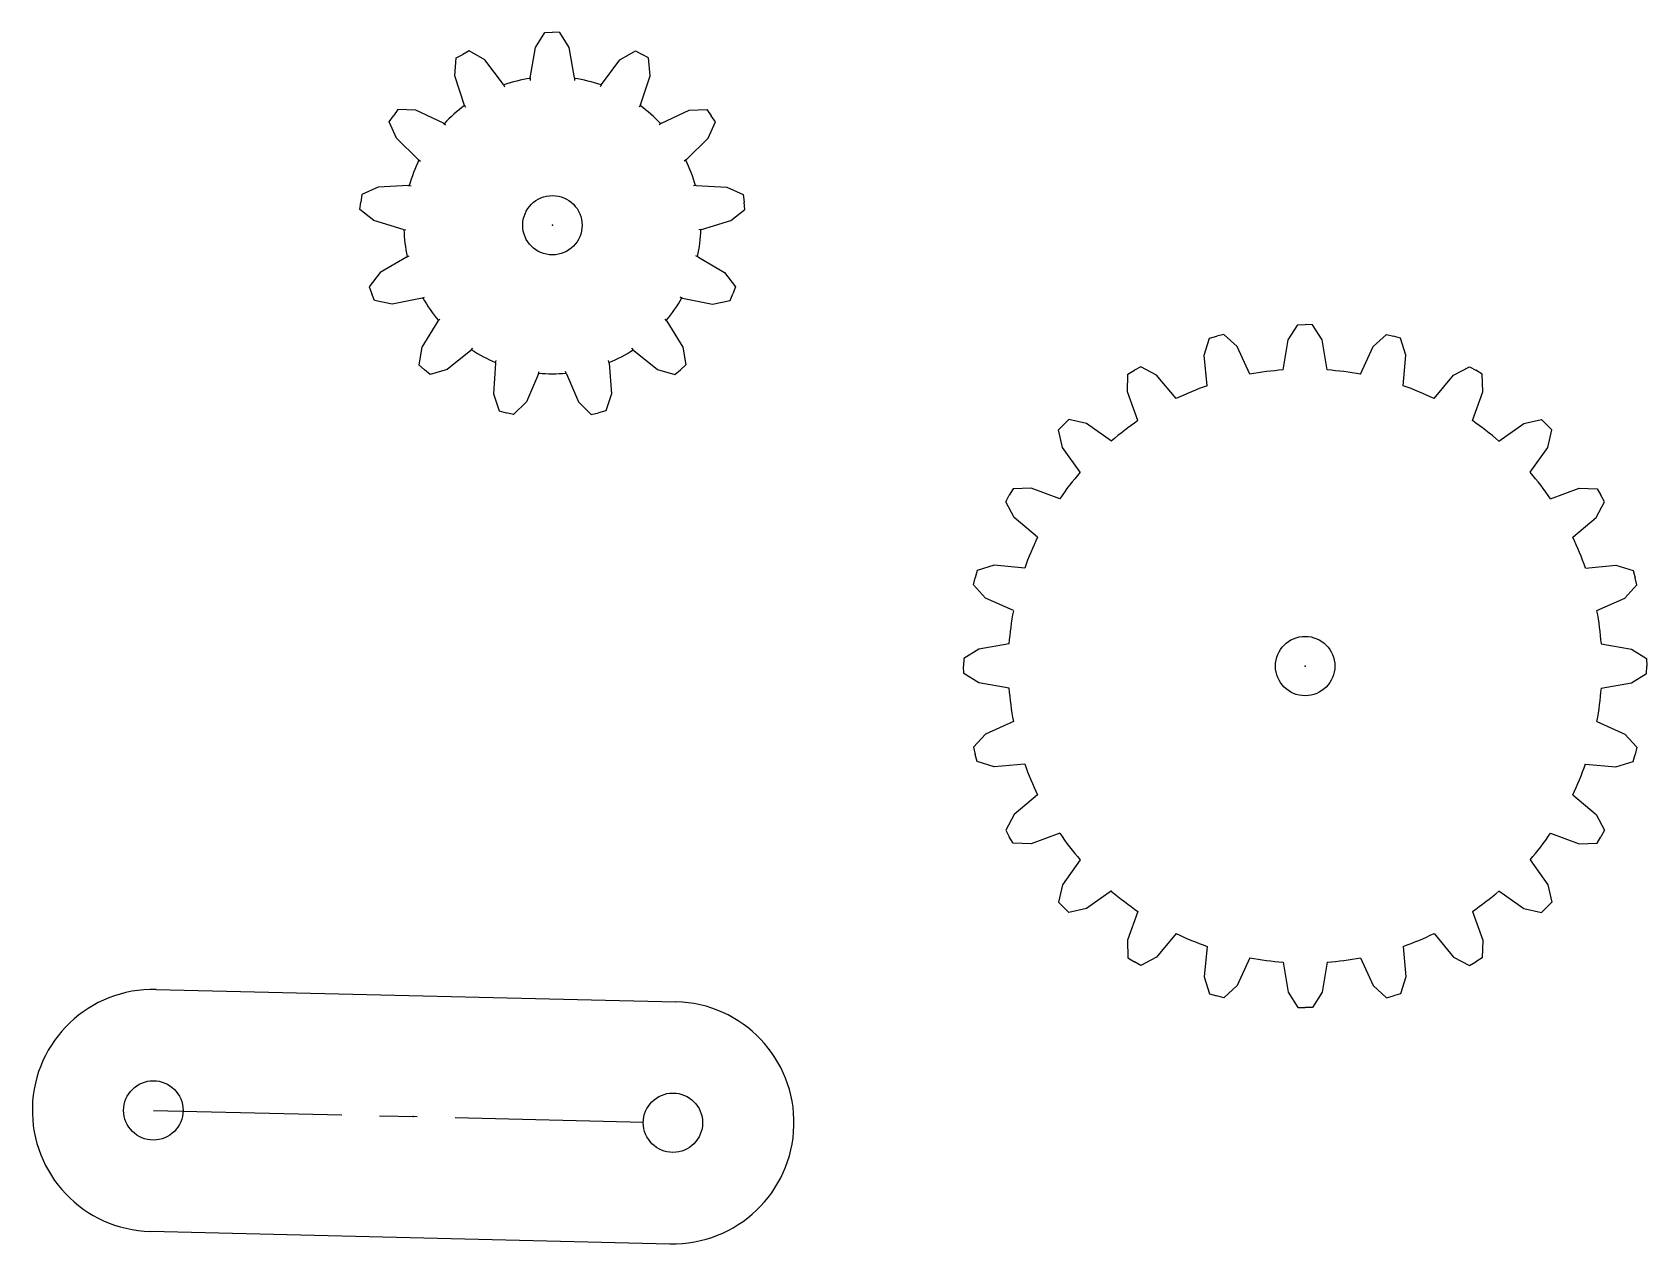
# Model space of a CAD drawing. Header units: millimetres. Extents: x -86 to 23, y -39 to 43.
import ezdxf

# ---------------------------------------------------------------- set-up
doc = ezdxf.new("R2010")
doc.units = ezdxf.units.MM
doc.header["$PDSIZE"] = -1
doc.linetypes.add('CENTERX2', pattern=[20.32, 12.7, -2.54, 2.54, -2.54])

msp = doc.modelspace()

# ---------------------------------------------------------------- linework, layer by layer
at = {"color": 7, "linetype": 'Continuous'}
for p, q in [((-51.83, 41.66), (-51.19, 42.68)), ((-51.19, 42.68), (-50.69, 42.69)), ((-50.19, 42.68), (-50.69, 42.69)), ((-49.55, 41.66), (-50.19, 42.68)), ((-56.29, 41.43), (-56.73, 41.2)), ((-55.24, 40.82), (-56.29, 41.43)), ((-52.18, 39.63), (-51.83, 41.66)), ((-49.2, 39.63), (-49.55, 41.66)), ((-46.14, 40.82), (-45.09, 41.43)), ((-45.09, 41.43), (-44.65, 41.2)), ((-57.26, 39.76), (-57.17, 40.96)), ((-57.17, 40.96), (-56.73, 41.2)), ((-53.99, 39.18), (-55.24, 40.82)), ((-47.38, 39.18), (-46.14, 40.82)), ((-44.21, 40.96), (-44.65, 41.2)), ((-44.11, 39.76), (-44.21, 40.96)), ((-56.61, 37.75), (-57.26, 39.76)), ((-53.99, 39.18), (-53.91, 39.02)), ((-52.18, 39.63), (-52.18, 39.45)), ((-49.2, 39.63), (-49.2, 39.45)), ((-47.38, 39.18), (-47.47, 39.02)), ((-44.75, 37.8), (-44.11, 39.76)), ((-61.67, 36.66), (-61.39, 37.07)), ((-61.1, 37.48), (-61.39, 37.07)), ((-59.89, 37.43), (-61.1, 37.48)), ((-58.03, 36.56), (-59.89, 37.43)), ((-56.63, 37.8), (-56.54, 37.64)), ((-44.75, 37.8), (-44.84, 37.64)), ((-43.35, 36.56), (-41.49, 37.43)), ((-41.49, 37.43), (-40.28, 37.48)), ((-40.28, 37.48), (-39.99, 37.07)), ((-39.71, 36.66), (-39.99, 37.07)), ((-61.19, 35.55), (-61.67, 36.66)), ((-58.03, 36.56), (-57.88, 36.45)), ((-43.35, 36.56), (-43.5, 36.45)), ((-40.19, 35.55), (-39.71, 36.66)), ((-59.72, 34.11), (-61.19, 35.55)), ((-41.66, 34.11), (-40.19, 35.55)), ((-59.72, 34.11), (-59.57, 34.01)), ((-41.66, 34.11), (-41.81, 34.01)), ((-63.53, 31.75), (-63.59, 31.25)), ((-62.43, 32.26), (-63.53, 31.75)), ((-60.38, 32.36), (-62.43, 32.26)), ((-60.38, 32.36), (-60.2, 32.34)), ((-41, 32.36), (-41.18, 32.34)), ((-41, 32.36), (-38.94, 32.26)), ((-38.94, 32.26), (-37.85, 31.75)), ((-37.85, 31.75), (-37.78, 31.25)), ((-63.65, 30.76), (-63.59, 31.25)), ((-62.71, 30), (-63.65, 30.76)), ((-38.67, 30), (-37.73, 30.76)), ((-37.73, 30.76), (-37.78, 31.25)), ((-60.74, 29.41), (-62.71, 30)), ((-60.74, 29.41), (-60.56, 29.39)), ((-40.64, 29.41), (-40.82, 29.39)), ((-40.64, 29.41), (-38.67, 30)), ((-60.51, 27.55), (-62.29, 26.51)), ((-60.51, 27.55), (-60.34, 27.62)), ((-40.86, 27.55), (-41.04, 27.62)), ((-40.86, 27.55), (-39.09, 26.51)), ((-62.29, 26.51), (-63.02, 25.55)), ((-39.09, 26.51), (-38.36, 25.55)), ((-63.02, 25.55), (-62.84, 25.08)), ((-62.66, 24.61), (-62.84, 25.08)), ((-38.72, 24.61), (-38.53, 25.08)), ((-38.36, 25.55), (-38.53, 25.08)), ((-61.48, 24.37), (-62.66, 24.61)), ((-59.46, 24.77), (-61.48, 24.37)), ((-59.46, 24.77), (-59.29, 24.84)), ((-41.92, 24.77), (-42.09, 24.84)), ((-41.92, 24.77), (-39.9, 24.37)), ((-39.9, 24.37), (-38.72, 24.61)), ((-58.4, 23.23), (-59.48, 21.48)), ((-58.4, 23.23), (-58.27, 23.37)), ((-42.98, 23.23), (-43.1, 23.37)), ((-42.98, 23.23), (-41.9, 21.48)), ((-1.14, 21.97), (-0.5, 22.99)), ((-0.5, 22.99), (0, 23)), ((0.5, 22.99), (0, 23)), ((1.14, 21.97), (0.5, 22.99)), ((-6.79, 20.93), (-6.43, 22.08)), ((-6.43, 22.08), (-5.95, 22.22)), ((-5.47, 22.34), (-5.95, 22.22)), ((-4.58, 21.52), (-5.47, 22.34)), ((-1.49, 19.94), (-1.14, 21.97)), ((1.49, 19.94), (1.14, 21.97)), ((4.58, 21.52), (5.47, 22.34)), ((5.47, 22.34), (5.95, 22.22)), ((6.43, 22.08), (5.95, 22.22)), ((6.79, 20.93), (6.43, 22.08)), ((-59.48, 21.48), (-59.68, 20.29)), ((-56.17, 21.26), (-57.77, 19.97)), ((-56.17, 21.26), (-56.05, 21.4)), ((-45.21, 21.26), (-45.33, 21.4)), ((-45.21, 21.26), (-43.61, 19.97)), ((-41.9, 21.48), (-41.7, 20.29)), ((-6.6, 18.88), (-6.79, 20.93)), ((-3.73, 19.65), (-4.58, 21.52)), ((3.73, 19.65), (4.58, 21.52)), ((6.6, 18.88), (6.79, 20.93)), ((-59.68, 20.29), (-59.31, 19.96)), ((-58.93, 19.63), (-59.31, 19.96)), ((-57.77, 19.97), (-58.93, 19.63)), ((-54.51, 20.39), (-54.66, 18.34)), ((-54.51, 20.39), (-54.47, 20.57)), ((-51.63, 19.68), (-52.44, 17.79)), ((-51.63, 19.68), (-51.58, 19.85)), ((-49.75, 19.68), (-49.8, 19.85)), ((-49.75, 19.68), (-48.93, 17.79)), ((-46.87, 20.39), (-46.91, 20.57)), ((-46.87, 20.39), (-46.71, 18.34)), ((-43.61, 19.97), (-42.45, 19.63)), ((-42.45, 19.63), (-42.07, 19.96)), ((-41.7, 20.29), (-42.07, 19.96)), ((-11.97, 18.46), (-11.93, 19.66)), ((-11.93, 19.66), (-11.5, 19.92)), ((-11.06, 20.16), (-11.5, 19.92)), ((-10, 19.6), (-11.06, 20.16)), ((-8.68, 18.02), (-10, 19.6)), ((8.68, 18.02), (10, 19.6)), ((10, 19.6), (11.06, 20.16)), ((11.06, 20.16), (11.5, 19.92)), ((11.93, 19.66), (11.5, 19.92)), ((11.97, 18.46), (11.93, 19.66)), ((-54.66, 18.34), (-54.28, 17.19)), ((-52.44, 17.79), (-53.31, 16.95)), ((-48.93, 17.79), (-48.07, 16.95)), ((-46.71, 18.34), (-47.09, 17.19)), ((-11.26, 16.53), (-11.97, 18.46)), ((11.26, 16.53), (11.97, 18.46)), ((-54.28, 17.19), (-53.8, 17.06)), ((-53.31, 16.95), (-53.8, 17.06)), ((-48.07, 16.95), (-47.58, 17.06)), ((-47.09, 17.19), (-47.58, 17.06)), ((-15.91, 16.61), (-16.26, 16.26)), ((-14.73, 16.34), (-15.91, 16.61)), ((-13.05, 15.15), (-14.73, 16.34)), ((13.05, 15.15), (14.73, 16.34)), ((14.73, 16.34), (15.91, 16.61)), ((15.91, 16.61), (16.26, 16.26)), ((-16.61, 15.91), (-16.26, 16.26)), ((-16.34, 14.73), (-16.61, 15.91)), ((16.61, 15.91), (16.26, 16.26)), ((16.34, 14.73), (16.61, 15.91)), ((-15.15, 13.05), (-16.34, 14.73)), ((15.15, 13.05), (16.34, 14.73)), ((-18.46, 11.97), (-19.66, 11.93)), ((-16.53, 11.26), (-18.46, 11.97)), ((16.53, 11.26), (18.46, 11.97)), ((18.46, 11.97), (19.66, 11.93)), ((-20.16, 11.06), (-19.92, 11.5)), ((-19.6, 10), (-20.16, 11.06)), ((-19.66, 11.93), (-19.92, 11.5)), ((19.6, 10), (20.16, 11.06)), ((19.66, 11.93), (19.92, 11.5)), ((20.16, 11.06), (19.92, 11.5)), ((-18.02, 8.68), (-19.6, 10)), ((18.02, 8.68), (19.6, 10)), ((-20.93, 6.79), (-22.08, 6.43)), ((-18.88, 6.6), (-20.93, 6.79)), ((18.88, 6.6), (20.93, 6.79)), ((20.93, 6.79), (22.08, 6.43)), ((-22.34, 5.47), (-22.22, 5.95)), ((-21.52, 4.58), (-22.34, 5.47)), ((-22.08, 6.43), (-22.22, 5.95)), ((21.52, 4.58), (22.34, 5.47)), ((22.08, 6.43), (22.22, 5.95)), ((22.34, 5.47), (22.22, 5.95)), ((-19.65, 3.73), (-21.52, 4.58)), ((19.65, 3.73), (21.52, 4.58)), ((-21.97, 1.14), (-22.99, 0.5)), ((-19.94, 1.49), (-21.97, 1.14)), ((19.94, 1.49), (21.97, 1.14)), ((21.97, 1.14), (22.99, 0.5)), ((-22.99, 0.5), (-23, 0)), ((-22.99, -0.5), (-23, 0)), ((22.99, 0.5), (23, 0)), ((22.99, -0.5), (23, 0)), ((-21.97, -1.14), (-22.99, -0.5)), ((21.97, -1.14), (22.99, -0.5)), ((-19.94, -1.49), (-21.97, -1.14)), ((19.94, -1.49), (21.97, -1.14)), ((-19.65, -3.73), (-21.52, -4.58)), ((19.65, -3.73), (21.52, -4.58)), ((-21.52, -4.58), (-22.34, -5.47)), ((21.52, -4.58), (22.34, -5.47)), ((-22.34, -5.47), (-22.22, -5.95)), ((-22.08, -6.43), (-22.22, -5.95)), ((-20.93, -6.79), (-22.08, -6.43)), ((20.93, -6.79), (22.08, -6.43)), ((22.08, -6.43), (22.22, -5.95)), ((22.34, -5.47), (22.22, -5.95)), ((-18.88, -6.6), (-20.93, -6.79)), ((18.88, -6.6), (20.93, -6.79)), ((-18.02, -8.68), (-19.6, -10)), ((18.02, -8.68), (19.6, -10)), ((-19.6, -10), (-20.16, -11.06)), ((19.6, -10), (20.16, -11.06)), ((-20.16, -11.06), (-19.92, -11.5)), ((-19.66, -11.93), (-19.92, -11.5)), ((-18.46, -11.97), (-19.66, -11.93)), ((-16.53, -11.26), (-18.46, -11.97)), ((16.53, -11.26), (18.46, -11.97)), ((18.46, -11.97), (19.66, -11.93)), ((19.66, -11.93), (19.92, -11.5)), ((20.16, -11.06), (19.92, -11.5)), ((-15.15, -13.05), (-16.34, -14.73)), ((15.15, -13.05), (16.34, -14.73)), ((-16.34, -14.73), (-16.61, -15.91)), ((-13.05, -15.15), (-14.73, -16.34)), ((13.05, -15.15), (14.73, -16.34)), ((16.34, -14.73), (16.61, -15.91)), ((-16.61, -15.91), (-16.26, -16.26)), ((-15.91, -16.61), (-16.26, -16.26)), ((15.91, -16.61), (16.26, -16.26)), ((16.61, -15.91), (16.26, -16.26)), ((-14.73, -16.34), (-15.91, -16.61)), ((-11.26, -16.53), (-11.97, -18.46)), ((11.26, -16.53), (11.97, -18.46)), ((14.73, -16.34), (15.91, -16.61)), ((-11.97, -18.46), (-11.93, -19.66)), ((-8.68, -18.02), (-10, -19.6)), ((8.68, -18.02), (10, -19.6)), ((11.97, -18.46), (11.93, -19.66)), ((-6.6, -18.88), (-6.79, -20.93)), ((6.6, -18.88), (6.79, -20.93)), ((-11.93, -19.66), (-11.5, -19.92)), ((-11.06, -20.16), (-11.5, -19.92)), ((-10, -19.6), (-11.06, -20.16)), ((-3.73, -19.65), (-4.58, -21.52)), ((-1.49, -19.94), (-1.14, -21.97)), ((1.49, -19.94), (1.14, -21.97)), ((3.73, -19.65), (4.58, -21.52)), ((10, -19.6), (11.06, -20.16)), ((11.06, -20.16), (11.5, -19.92)), ((11.93, -19.66), (11.5, -19.92)), ((-6.79, -20.93), (-6.43, -22.08)), ((-4.58, -21.52), (-5.47, -22.34)), ((4.58, -21.52), (5.47, -22.34)), ((6.79, -20.93), (6.43, -22.08)), ((-77.37, -21.78), (-42.38, -22.62)), ((-6.43, -22.08), (-5.95, -22.22)), ((-5.47, -22.34), (-5.95, -22.22)), ((-1.14, -21.97), (-0.5, -22.99)), ((1.14, -21.97), (0.5, -22.99)), ((5.47, -22.34), (5.95, -22.22)), ((6.43, -22.08), (5.95, -22.22)), ((-0.5, -22.99), (0, -23)), ((0.5, -22.99), (0, -23)), ((-77.76, -38.07), (-42.77, -38.91))]:
    msp.add_line(p, q, dxfattribs=at)
at = {"color": 7, "linetype": 'CENTERX2'}
msp.add_line((-77.56, -29.93), (-42.57, -30.76), dxfattribs=at)
at = {"color": 7, "linetype": 'Continuous'}
for centre in [(-50.69, 29.69), (0, 0), (-77.56, -29.93), (-42.57, -30.76)]:
    msp.add_circle(centre, 2, dxfattribs=at)
for centre, radius, start, end in [((-50.69, 29.69), 10, 98.5497, 109.1426), ((-50.69, 29.69), 10, 70.8574, 81.4503), ((-50.69, 29.69), 10, 126.242, 136.8349), ((-50.69, 29.69), 10, 43.1651, 53.758), ((-50.69, 29.69), 10, 153.9344, 164.5272), ((-50.69, 29.69), 10, 15.4728, 26.0656), ((-50.69, 29.69), 10, 181.6267, 192.2195), ((-50.69, 29.69), 10, 347.7805, 358.3733), ((-50.69, 29.69), 10, 209.319, 219.9118), ((-50.69, 29.69), 10, 320.0882, 330.681), ((-50.69, 29.69), 10, 237.0113, 247.6041), ((-50.69, 29.69), 10, 292.3959, 302.9887), ((-50.69, 29.69), 10, 264.7036, 275.2964), ((0, 0), 20, 94.263, 100.737), ((0, 0), 20, 79.263, 85.737), ((0, 0), 20, 109.263, 115.737), ((0, 0), 20, 64.263, 70.737), ((0, 0), 20, 124.263, 130.737), ((0, 0), 20, 49.263, 55.737), ((0, 0), 20, 139.263, 145.737), ((0, 0), 20, 34.263, 40.737), ((0, 0), 20, 154.263, 160.737), ((0, 0), 20, 19.263, 25.737), ((0, 0), 20, 169.263, 175.737), ((0, 0), 20, 4.263, 10.737), ((0, 0), 20, 184.263, 190.737), ((0, 0), 20, 349.263, 355.737), ((0, 0), 20, 199.263, 205.737), ((0, 0), 20, 334.263, 340.737), ((0, 0), 20, 214.263, 220.737), ((0, 0), 20, 319.263, 325.737), ((0, 0), 20, 229.263, 235.737), ((0, 0), 20, 304.263, 310.737), ((0, 0), 20, 244.263, 250.737), ((0, 0), 20, 289.263, 295.737), ((0, 0), 20, 259.263, 265.737), ((0, 0), 20, 274.263, 280.737), ((-77.56, -29.93), 8.15, 88.6298, 268.6298), ((-42.57, -30.76), 8.15, 268.6298, 88.6298)]:
    msp.add_arc(centre, radius, start, end, dxfattribs=at)
for p in [(-50.69, 29.69), (-50.69, 29.69), (-50.69, 29.69), (0, 0), (0, 0), (0, 0), (-60.07, -30.34)]:
    msp.add_point(p, dxfattribs=at)

doc.saveas('drawing.dxf')
